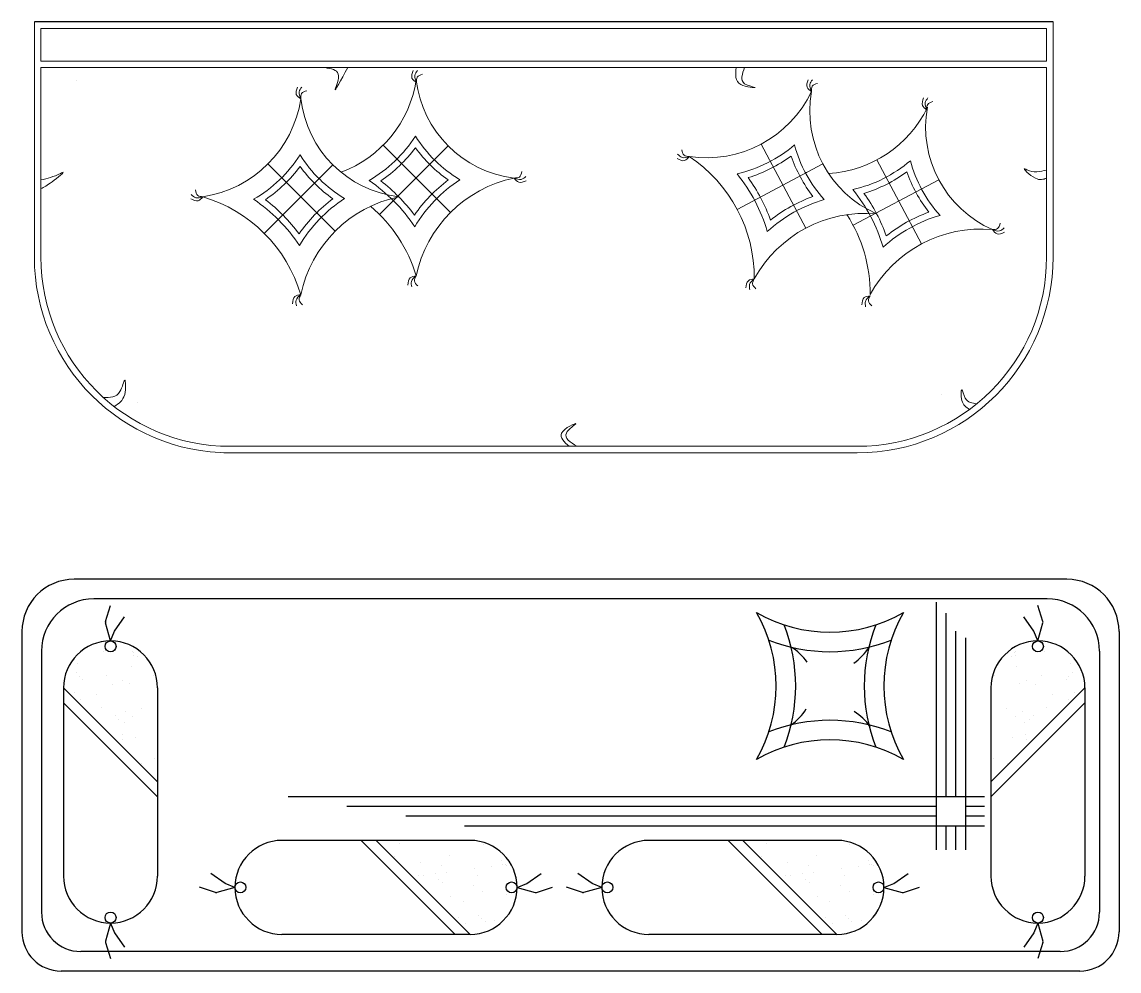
# Model space of a CAD drawing. Header units: metres. Extents: x 3586 to 7307, y 3108 to 6437.
# Drawn here: x 4052.5159 to 4052.7483, y 3258.1049 to 3258.306 of the extents above; entities that cross this region are included whole.
import ezdxf

# ---------------------------------------------------------------- set-up
doc = ezdxf.new("R2010")
doc.units = ezdxf.units.M
doc.layers.add('FURNITURE', color=40, linetype='Continuous')

msp = doc.modelspace()

# ---------------------------------------------------------------- linework, layer by layer
for p, q in [((4052.737230413802, 3258.187939589605), (4052.52693308592, 3258.187939589605)), ((4052.733079808646, 3258.183788984449), (4052.531083691075, 3258.183788984449)), ((4052.533574258639, 3258.178997459684), (4052.534652205925, 3258.182393722208)), ((4052.70951686596, 3258.183110273711), (4052.70951686596, 3258.130613723641)), ((4052.73217203924, 3258.178997459684), (4052.731094091955, 3258.182393722208)), ((4052.535486000008, 3258.17696323889), (4052.537587035603, 3258.179968867796)), ((4052.711592168538, 3258.180785611792), (4052.711592168538, 3258.141872238976)), ((4052.730260297871, 3258.17696323889), (4052.728159262276, 3258.179968867796)), ((4052.534634436047, 3258.174875757652), (4052.533569381339, 3258.178746057454)), ((4052.534641375911, 3258.174875754428), (4052.535486000008, 3258.17696323889)), ((4052.713667471116, 3258.176981618086), (4052.713667471116, 3258.141872238976)), ((4052.731104921969, 3258.174875754428), (4052.730260297871, 3258.17696323889)), ((4052.731111861832, 3258.174875757652), (4052.73217691654, 3258.178746057454)), ((4052.515864805504, 3258.17687130919), (4052.515864805504, 3258.113228696805)), ((4052.715742773694, 3258.175546165276), (4052.715742773694, 3258.130613723641)), ((4052.748298694216, 3258.17687130919), (4052.748298694216, 3258.113228696805)), ((4052.52001541066, 3258.172720704034), (4052.52001541066, 3258.11737930196)), ((4052.533191773367, 3258.17273151951), (4052.533191773367, 3258.17273151951)), ((4052.539360951929, 3258.172698576855), (4052.539360951929, 3258.172698576855)), ((4052.539531986804, 3258.172331350194), (4052.539531986804, 3258.172331350194)), ((4052.726214311076, 3258.172331350194), (4052.726214311076, 3258.172331350194)), ((4052.72638534595, 3258.172698576855), (4052.72638534595, 3258.172698576855)), ((4052.732554524512, 3258.17273151951), (4052.732554524512, 3258.17273151951)), ((4052.744148089061, 3258.172720704034), (4052.744148089061, 3258.11737930196)), ((4052.527710149171, 3258.170022486084), (4052.527710149171, 3258.170022486084)), ((4052.539412974907, 3258.171844312844), (4052.539412974907, 3258.171844312844)), ((4052.54027974899, 3258.171515310964), (4052.54027974899, 3258.171515310964)), ((4052.725466548889, 3258.171515310964), (4052.725466548889, 3258.171515310964)), ((4052.726333322972, 3258.171844312844), (4052.726333322972, 3258.171844312844)), ((4052.738036148708, 3258.170022486084), (4052.738036148708, 3258.170022486084)), ((4052.527331127585, 3258.168096645551), (4052.527331127585, 3258.168096645551)), ((4052.539109587803, 3258.169539858998), (4052.539109587803, 3258.169539858998)), ((4052.543809186509, 3258.167663605795), (4052.543809186509, 3258.167663605795)), ((4052.72193711137, 3258.167663605795), (4052.72193711137, 3258.167663605795)), ((4052.726636710076, 3258.169539858998), (4052.726636710076, 3258.169539858998)), ((4052.738415170294, 3258.168096645551), (4052.738415170294, 3258.168096645551)), ((4052.528078889772, 3258.167280606321), (4052.528078889772, 3258.167280606321)), ((4052.52860997267, 3258.166760400587), (4052.52860997267, 3258.166760400587)), ((4052.533864673419, 3258.167499400284), (4052.533864673419, 3258.167499400284)), ((4052.535054069965, 3258.16563242168), (4052.535054069965, 3258.16563242168)), ((4052.537140622984, 3258.166481509327), (4052.537140622984, 3258.166481509327)), ((4052.53863572604, 3258.165940521563), (4052.53863572604, 3258.165940521563)), ((4052.72711057184, 3258.165940521563), (4052.72711057184, 3258.165940521563)), ((4052.728605674895, 3258.166481509327), (4052.728605674895, 3258.166481509327)), ((4052.730692227914, 3258.16563242168), (4052.730692227914, 3258.16563242168)), ((4052.731881624461, 3258.167499400284), (4052.731881624461, 3258.167499400284)), ((4052.737136325209, 3258.166760400587), (4052.737136325209, 3258.166760400587)), ((4052.737667408108, 3258.167280606321), (4052.737667408108, 3258.167280606321)), ((4052.524670670386, 3258.164914306353), (4052.544593575132, 3258.144991401606)), ((4052.524670670386, 3258.164914306353), (4052.524670670386, 3258.125068496859)), ((4052.526918453299, 3258.164008958905), (4052.526918453299, 3258.164008958905)), ((4052.531608327291, 3258.163428901152), (4052.531608327291, 3258.163428901152)), ((4052.544593575132, 3258.164914306353), (4052.544593575132, 3258.125068496859)), ((4052.721152722747, 3258.164914306353), (4052.721152722747, 3258.125068496859)), ((4052.741075627494, 3258.164914306353), (4052.721152722747, 3258.144991401606)), ((4052.734137970588, 3258.163428901152), (4052.734137970588, 3258.163428901152)), ((4052.738827844581, 3258.164008958905), (4052.738827844581, 3258.164008958905)), ((4052.741075627494, 3258.164914306353), (4052.741075627494, 3258.125068496859)), ((4052.524670670386, 3258.161783723898), (4052.544593575132, 3258.141860819151)), ((4052.528249455254, 3258.162486921574), (4052.528249455254, 3258.162486921574)), ((4052.532760960553, 3258.160773822122), (4052.532760960553, 3258.160773822122)), ((4052.741075627494, 3258.161783723898), (4052.721152722747, 3258.141860819151)), ((4052.732985337326, 3258.160773822122), (4052.732985337326, 3258.160773822122)), ((4052.737496842625, 3258.162486921574), (4052.737496842625, 3258.162486921574)), ((4052.535646243097, 3258.159022289306), (4052.535646243097, 3258.159022289306)), ((4052.537844030167, 3258.159926994384), (4052.537844030167, 3258.159926994384)), ((4052.539335897533, 3258.158911298704), (4052.539335897533, 3258.158911298704)), ((4052.541291610867, 3258.160494930861), (4052.541291610867, 3258.160494930861)), ((4052.724454687012, 3258.160494930861), (4052.724454687012, 3258.160494930861)), ((4052.726410400347, 3258.158911298704), (4052.726410400347, 3258.158911298704)), ((4052.727902267712, 3258.159926994384), (4052.727902267712, 3258.159926994384)), ((4052.730100054782, 3258.159022289306), (4052.730100054782, 3258.159022289306)), ((4052.536394005284, 3258.158206250075), (4052.536394005284, 3258.158206250075)), ((4052.537540643063, 3258.157622540539), (4052.537540643063, 3258.157622540539)), ((4052.728205654816, 3258.157622540539), (4052.728205654816, 3258.157622540539)), ((4052.729352292596, 3258.158206250075), (4052.729352292596, 3258.158206250075)), ((4052.5370667813, 3258.154023203103), (4052.5370667813, 3258.154023203103)), ((4052.537194942008, 3258.15515604806), (4052.537194942008, 3258.15515604806)), ((4052.539923442803, 3258.154354544906), (4052.539923442803, 3258.154354544906)), ((4052.725822855076, 3258.154354544906), (4052.725822855076, 3258.154354544906)), ((4052.728551355871, 3258.15515604806), (4052.728551355871, 3258.15515604806)), ((4052.728679516579, 3258.154023203103), (4052.728679516579, 3258.154023203103)), ((4052.54396135861, 3258.14994793306), (4052.54396135861, 3258.14994793306)), ((4052.72178493927, 3258.14994793306), (4052.72178493927, 3258.14994793306)), ((4052.541143791625, 3258.148906037878), (4052.541143791625, 3258.148906037878)), ((4052.724602506254, 3258.148906037878), (4052.724602506254, 3258.148906037878)), ((4052.719784426745, 3258.141872238976), (4052.572274650005, 3258.141872238976)), ((4052.70951686596, 3258.139796936398), (4052.584726465472, 3258.139796936398)), ((4052.719784426745, 3258.139796936398), (4052.715742773694, 3258.139796936398)), ((4052.70951686596, 3258.137721633821), (4052.597178280938, 3258.137721633821)), ((4052.719784426745, 3258.137721633821), (4052.715742773694, 3258.137721633821)), ((4052.719784426745, 3258.135646331243), (4052.609630096405, 3258.135646331243)), ((4052.711592168538, 3258.135646331243), (4052.711592168538, 3258.130613723641)), ((4052.713667471116, 3258.135646331243), (4052.713667471116, 3258.130613723641)), ((4052.610799251745, 3258.132614671078), (4052.570953442252, 3258.132614671078)), ((4052.60766866929, 3258.112691766331), (4052.587745764543, 3258.132614671078)), ((4052.610799251745, 3258.112691766331), (4052.590876346998, 3258.132614671078)), ((4052.595832878452, 3258.131982454555), (4052.595832878452, 3258.131982454555)), ((4052.613548551187, 3258.131830282455), (4052.613548551187, 3258.131830282455)), ((4052.688537411185, 3258.132614671078), (4052.648691601692, 3258.132614671078)), ((4052.68540682873, 3258.112691766331), (4052.665483923984, 3258.132614671078)), ((4052.688537411185, 3258.112691766331), (4052.668614506439, 3258.132614671078)), ((4052.673571037893, 3258.131982454555), (4052.673571037893, 3258.131982454555)), ((4052.691286710628, 3258.131830282455), (4052.691286710628, 3258.131830282455)), ((4052.59479098327, 3258.129164887571), (4052.59479098327, 3258.129164887571)), ((4052.606379876254, 3258.129312706812), (4052.606379876254, 3258.129312706812)), ((4052.617400256356, 3258.128300844935), (4052.617400256356, 3258.128300844935)), ((4052.67252914271, 3258.129164887571), (4052.67252914271, 3258.129164887571)), ((4052.684118035694, 3258.129312706812), (4052.684118035694, 3258.129312706812)), ((4052.695138415796, 3258.128300844935), (4052.695138415796, 3258.128300844935)), ((4052.600239490298, 3258.127944538749), (4052.600239490298, 3258.127944538749)), ((4052.604796244097, 3258.127356993478), (4052.604796244097, 3258.127356993478)), ((4052.605811939777, 3258.125865126113), (4052.605811939777, 3258.125865126113)), ((4052.611825466955, 3258.126656821985), (4052.611825466955, 3258.126656821985)), ((4052.615424804391, 3258.127130683748), (4052.615424804391, 3258.127130683748)), ((4052.617729258237, 3258.127434070853), (4052.617729258237, 3258.127434070853)), ((4052.618216295587, 3258.127553082749), (4052.618216295587, 3258.127553082749)), ((4052.618583522248, 3258.127382047875), (4052.618583522248, 3258.127382047875)), ((4052.677977649739, 3258.127944538749), (4052.677977649739, 3258.127944538749)), ((4052.682534403537, 3258.127356993478), (4052.682534403537, 3258.127356993478)), ((4052.683550099217, 3258.125865126113), (4052.683550099217, 3258.125865126113)), ((4052.689563626396, 3258.126656821985), (4052.689563626396, 3258.126656821985)), ((4052.693162963831, 3258.127130683748), (4052.693162963831, 3258.127130683748)), ((4052.695467417677, 3258.127434070853), (4052.695467417677, 3258.127434070853)), ((4052.695954455027, 3258.127553082749), (4052.695954455027, 3258.127553082749)), ((4052.696321681688, 3258.127382047875), (4052.696321681688, 3258.127382047875)), ((4052.558904509714, 3258.123507095953), (4052.555898880808, 3258.125608131549)), ((4052.560991994176, 3258.122662471856), (4052.558904509714, 3258.123507095953)), ((4052.599908148496, 3258.125087877246), (4052.599908148496, 3258.125087877246)), ((4052.601040993453, 3258.125216037954), (4052.601040993453, 3258.125216037954)), ((4052.603507485931, 3258.125561739008), (4052.603507485931, 3258.125561739008)), ((4052.604091195467, 3258.124415101229), (4052.604091195467, 3258.124415101229)), ((4052.604907234698, 3258.123667339043), (4052.604907234698, 3258.123667339043)), ((4052.612366454719, 3258.12516171893), (4052.612366454719, 3258.12516171893)), ((4052.620760699821, 3258.122662471856), (4052.622848184282, 3258.123507095953)), ((4052.622848184282, 3258.123507095953), (4052.625853813188, 3258.125608131549)), ((4052.636642669155, 3258.123507095953), (4052.633637040249, 3258.125608131549)), ((4052.638730153616, 3258.122662471856), (4052.636642669155, 3258.123507095953)), ((4052.677646307936, 3258.125087877246), (4052.677646307936, 3258.125087877246)), ((4052.678779152893, 3258.125216037954), (4052.678779152893, 3258.125216037954)), ((4052.681245645372, 3258.125561739008), (4052.681245645372, 3258.125561739008)), ((4052.681829354908, 3258.124415101229), (4052.681829354908, 3258.124415101229)), ((4052.682645394138, 3258.123667339043), (4052.682645394138, 3258.123667339043)), ((4052.69010461416, 3258.12516171893), (4052.69010461416, 3258.12516171893)), ((4052.698498859261, 3258.122662471856), (4052.700586343723, 3258.123507095953)), ((4052.700586343723, 3258.123507095953), (4052.703591972629, 3258.125608131549)), ((4052.556870288921, 3258.121595354585), (4052.553474026396, 3258.12267330187)), ((4052.560991990953, 3258.122655531992), (4052.55712169115, 3258.121590477284)), ((4052.611517367072, 3258.123075165911), (4052.611517367072, 3258.123075165911)), ((4052.613384345677, 3258.121885769364), (4052.613384345677, 3258.121885769364)), ((4052.618616464902, 3258.121212869313), (4052.618616464902, 3258.121212869313)), ((4052.620760703044, 3258.122655531992), (4052.624631002846, 3258.121590477284)), ((4052.624882405076, 3258.121595354585), (4052.628278667601, 3258.12267330187)), ((4052.634608448361, 3258.121595354585), (4052.631212185836, 3258.12267330187)), ((4052.638730150393, 3258.122655531992), (4052.634859850591, 3258.121590477284)), ((4052.689255526513, 3258.123075165911), (4052.689255526513, 3258.123075165911)), ((4052.691122505117, 3258.121885769364), (4052.691122505117, 3258.121885769364)), ((4052.696354624343, 3258.121212869313), (4052.696354624343, 3258.121212869313)), ((4052.698498862484, 3258.122655531992), (4052.702369162287, 3258.121590477284)), ((4052.702620564516, 3258.121595354585), (4052.706016827041, 3258.12267330187)), ((4052.606658767515, 3258.120782056499), (4052.606658767515, 3258.120782056499)), ((4052.609313846544, 3258.119629423236), (4052.609313846544, 3258.119629423236)), ((4052.684396926955, 3258.120782056499), (4052.684396926955, 3258.120782056499)), ((4052.687052005984, 3258.119629423236), (4052.687052005984, 3258.119629423236)), ((4052.61264534598, 3258.116631068616), (4052.61264534598, 3258.116631068616)), ((4052.69038350542, 3258.116631068616), (4052.69038350542, 3258.116631068616)), ((4052.534634436047, 3258.11510704556), (4052.533569381339, 3258.111236745758)), ((4052.534641375911, 3258.115107048784), (4052.535486000008, 3258.113019564322)), ((4052.608371866966, 3258.1162705512), (4052.608371866966, 3258.1162705512)), ((4052.609893904298, 3258.114939549244), (4052.609893904298, 3258.114939549244)), ((4052.613165551713, 3258.116099985717), (4052.613165551713, 3258.116099985717)), ((4052.613981590944, 3258.115352223531), (4052.613981590944, 3258.115352223531)), ((4052.615907431476, 3258.115731245116), (4052.615907431476, 3258.115731245116)), ((4052.686110026406, 3258.1162705512), (4052.686110026406, 3258.1162705512)), ((4052.687632063738, 3258.114939549244), (4052.687632063738, 3258.114939549244)), ((4052.690903711154, 3258.116099985717), (4052.690903711154, 3258.116099985717)), ((4052.691719750384, 3258.115352223531), (4052.691719750384, 3258.115352223531)), ((4052.693645590917, 3258.115731245116), (4052.693645590917, 3258.115731245116)), ((4052.731104921969, 3258.115107048784), (4052.730260297871, 3258.113019564322)), ((4052.731111861832, 3258.11510704556), (4052.73217691654, 3258.111236745758)), ((4052.535486000008, 3258.113019564322), (4052.537587035603, 3258.110013935416)), ((4052.610799251745, 3258.112691766331), (4052.570953442252, 3258.112691766331)), ((4052.688537411185, 3258.112691766331), (4052.648691601692, 3258.112691766331)), ((4052.730260297871, 3258.113019564322), (4052.728159262276, 3258.110013935416)), ((4052.533574258639, 3258.110985343528), (4052.534652205925, 3258.107589081003)), ((4052.73217203924, 3258.110985343528), (4052.731094091955, 3258.107589081003)), ((4052.73584687875, 3258.109078091649), (4052.528316620972, 3258.109078091649)), ((4052.739997483905, 3258.104927486494), (4052.524166015816, 3258.104927486494))]:
    msp.add_line(p, q)
for centre in [(4052.534633600715, 3258.173713610994), (4052.731112697164, 3258.173713610994), (4052.56215413761, 3258.12265469666), (4052.619598556386, 3258.12265469666), (4052.639892297051, 3258.12265469666), (4052.697336715827, 3258.12265469666), (4052.534633600715, 3258.116269192218), (4052.731112697164, 3258.116269192218)]:
    msp.add_circle(centre, 0.001162169443559297)
for centre, radius, start, end in [((4052.52693308592, 3258.17687130919), 0.01106828041485107, 90, 180), ((4052.737230413802, 3258.17687130919), 0.01106828041485107, 0, 90), ((4052.531083691075, 3258.172720704034), 0.01106828041485107, 90, 180), ((4052.733079808646, 3258.172720704034), 0.01106828041485107, 0, 90), ((4052.644383568864, 3258.165332439173), 0.03125924507787895, 330.1371656431662, 29.86283435683384), ((4052.687056978119, 3258.208005848429), 0.03125924507788591, 240.1371656431662, 299.8628343568338), ((4052.729730387375, 3258.165332439173), 0.03125924507788141, 150.1371656431662, 209.8628343568338), ((4052.533996244793, 3258.178863524563), 0.0004427312165940179, 162.3909669698467, 195.3861913602323), ((4052.644383568864, 3258.165332439173), 0.03540985023344811, 338.5230159099793, 21.47698409002068), ((4052.729730387375, 3258.165332439173), 0.03540985023345056, 158.5230159099793, 201.4769840900207), ((4052.731750053086, 3258.178863524563), 0.0004427312165940179, 344.6138086397676, 17.60903303015327), ((4052.534632122759, 3258.164914306353), 0.009961452373365652, 0, 180), ((4052.687056978119, 3258.208005848429), 0.03540985023345507, 248.5230159099793, 291.4769840900206), ((4052.73111417512, 3258.164914306353), 0.009961452373365652, 0, 180), ((4052.673284586981, 3258.164273273524), 0.0108184442045976, 34.29683586403166, 59.20854802159167), ((4052.68599781247, 3258.179104830312), 0.0108184442045976, 304.2968358640317, 329.2085480215916), ((4052.672726726147, 3258.166035603731), 0.0108184442045976, 304.2968358640317, 329.2085480215916), ((4052.686636789399, 3258.150606707282), 0.0108184442045976, 34.29683586403166, 59.20854802159167), ((4052.687056978119, 3258.122659029917), 0.03540985023344956, 68.52301590997939, 111.4769840900207), ((4052.687056978119, 3258.122659029917), 0.03125924507788042, 60.13716564316616, 119.8628343568338), ((4052.570953442252, 3258.122653218704), 0.009961452373365652, 90, 270), ((4052.610799251745, 3258.122653218704), 0.009961452373365652, 270, 90), ((4052.648691601692, 3258.122653218704), 0.009961452373365652, 90, 270), ((4052.688537411185, 3258.122653218704), 0.009961452373365652, 270, 90), ((4052.534632122759, 3258.125068496859), 0.009961452373365652, 180, 0), ((4052.73111417512, 3258.125068496859), 0.009961452373365652, 180, 0), ((4052.557004224041, 3258.122017340738), 0.0004427312165940179, 252.3909669698468, 285.3861913602323), ((4052.624748469956, 3258.122017340738), 0.0004427312165940179, 254.6138086397677, 287.6090330301532), ((4052.634742383481, 3258.122017340738), 0.0004427312165940179, 252.3909669698468, 285.3861913602323), ((4052.702486629396, 3258.122017340738), 0.0004427312165940179, 254.6138086397677, 287.6090330301532), ((4052.528316620972, 3258.11737930196), 0.008301210311138306, 180, 270), ((4052.73584687875, 3258.11737930196), 0.008301210311138306, 270, 0), ((4052.524166015816, 3258.113228696805), 0.008301210311138306, 180, 270), ((4052.739997483905, 3258.113228696805), 0.008301210311138306, 270, 0), ((4052.533996244793, 3258.111119278648), 0.0004427312165940179, 164.6138086397677, 197.6090330301533), ((4052.731750053086, 3258.111119278648), 0.0004427312165940179, 342.3909669698467, 15.38619136023235)]:
    msp.add_arc(centre, radius, start, end)
at = {"layer": 'FURNITURE', "lineweight": 0}
for p, q in [((4052.518495210355, 3258.306049428149), (4052.518495210355, 3258.256242166282)), ((4052.518495210355, 3258.306049428149), (4052.518495210355, 3258.256242166282)), ((4052.734326678445, 3258.306049428149), (4052.734326678445, 3258.256242166282)), ((4052.519878745407, 3258.304665893098), (4052.732943143393, 3258.304665893098)), ((4052.519878745407, 3258.297748217838), (4052.519878745407, 3258.304665893098)), ((4052.732943143393, 3258.304665893098), (4052.732943143393, 3258.297748217838)), ((4052.519878745407, 3258.297748217838), (4052.732943143393, 3258.297748217838)), ((4052.519878745407, 3258.296364682787), (4052.519878745407, 3258.256242166282)), ((4052.519878745407, 3258.296364682787), (4052.732943143393, 3258.296364682787)), ((4052.732943143393, 3258.296364682787), (4052.732943143393, 3258.256242166282)), ((4052.558617726859, 3258.214736114727), (4052.692820626889, 3258.214736114727)), ((4052.560001261911, 3258.216119649779), (4052.692820626889, 3258.216119649779))]:
    msp.add_line(p, q, dxfattribs=at)
at = {"layer": 'FURNITURE'}
msp.add_line((4052.734326678445, 3258.306049428149), (4052.518495210355, 3258.306049428149), dxfattribs=at)
at = {"layer": 'FURNITURE', "color": 32, "lineweight": 0}
for p, q in [((4052.591645669721, 3258.265230294875), (4052.606176065051, 3258.279760690205)), ((4052.59241550033, 3258.279950463714), (4052.606672140459, 3258.265693823585)), ((4052.672460944649, 3258.280156304286), (4052.681928560446, 3258.262355522656)), ((4052.567206538818, 3258.261252025921), (4052.581736934148, 3258.275782421251)), ((4052.567976369427, 3258.27597219476), (4052.582233009556, 3258.261715554631)), ((4052.667422672878, 3258.266303801719), (4052.685565264115, 3258.275953214142)), ((4052.696995740465, 3258.276818410123), (4052.706463356262, 3258.259017628493)), ((4052.691957468694, 3258.262965907556), (4052.710100059931, 3258.272615319979))]:
    msp.add_line(p, q, dxfattribs=at)
at = {"layer": 'FURNITURE', "color": 253, "lineweight": 0, "const_width": 6.91767525928192e-06}
for points in [[(4052.5249806839, 3258.295506158383, 1), (4052.525015272276, 3258.295506158383, 1)], [(4052.521453392955, 3258.29433223232, 1), (4052.521487981331, 3258.29433223232, 1)], [(4052.52302107495, 3258.293549617039, 1), (4052.523055663326, 3258.293549617039, 1)], [(4052.527332206893, 3258.293549617039, 1), (4052.527366795269, 3258.293549617039, 1)], [(4052.528507961934, 3258.295114847601, 1), (4052.528542550311, 3258.295114847601, 1)], [(4052.534778702826, 3258.294723543102, 1), (4052.534813291202, 3258.294723543102, 1)], [(4052.524196842902, 3258.29198439276, 1), (4052.524231431278, 3258.29198439276, 1)], [(4052.531251411881, 3258.29237569726, 1), (4052.531286000258, 3258.29237569726, 1)], [(4052.521845319909, 3258.290419162199, 1), (4052.521879908285, 3258.290419162199, 1)], [(4052.522629160906, 3258.289636546918, 1), (4052.522663749283, 3258.289636546918, 1)], [(4052.524588756946, 3258.288462627138, 1), (4052.524623345322, 3258.288462627138, 1)], [(4052.521061478911, 3258.287288707358, 1), (4052.521096067288, 3258.287288707358, 1)], [(4052.522237233953, 3258.285332166015, 1), (4052.522271822329, 3258.285332166015, 1)], [(4052.521453392955, 3258.282201711174, 1), (4052.521487981331, 3258.282201711174, 1)], [(4052.536346384822, 3258.230940469964, 1), (4052.536380973198, 3258.230940469964, 1)], [(4052.539089821858, 3258.232114389744, 1), (4052.539124410235, 3258.232114389744, 1)], [(4052.540657503854, 3258.230549159183, 1), (4052.54069209223, 3258.230549159183, 1)], [(4052.541049430808, 3258.232505694244, 1), (4052.541084019184, 3258.232505694244, 1)], [(4052.531251411881, 3258.230157854684, 1), (4052.531286000258, 3258.230157854684, 1)], [(4052.533994861828, 3258.228592624122, 1), (4052.534029450205, 3258.228592624122, 1)], [(4052.539481748812, 3258.228592624122, 1), (4052.539516337189, 3258.228592624122, 1)], [(4052.713102587901, 3258.230157854684, 1), (4052.713137176277, 3258.230157854684, 1)], [(4052.716237951891, 3258.229375239403, 1), (4052.716272540268, 3258.229375239403, 1)], [(4052.710751064908, 3258.227027393561, 1), (4052.710785653284, 3258.227027393561, 1)], [(4052.718197560841, 3258.227027393561, 1), (4052.718232149217, 3258.227027393561, 1)], [(4052.54026558981, 3258.225462169281, 1), (4052.540300178186, 3258.225462169281, 1)], [(4052.711142991861, 3258.223896938719, 1), (4052.711177580238, 3258.223896938719, 1)], [(4052.713102587901, 3258.225462169281, 1), (4052.713137176277, 3258.225462169281, 1)], [(4052.540657503854, 3258.22272301894, 1), (4052.54069209223, 3258.22272301894, 1)], [(4052.543400953801, 3258.22272301894, 1), (4052.543435542177, 3258.22272301894, 1)], [(4052.545752476794, 3258.220766483878, 1), (4052.54578706517, 3258.220766483878, 1)], [(4052.552807045774, 3258.218809942536, 1), (4052.552841634149, 3258.218809942536, 1)]]:
    msp.add_lwpolyline(points, format="xyb", close=True, dxfattribs=at)
at = {"layer": 'FURNITURE', "color": 253, "const_width": 6.91767525928192e-06}
for points in [[(4052.720940997878, 3258.295506158383, 1), (4052.720975586254, 3258.295506158383, 1)], [(4052.729171334809, 3258.295506158383, 1), (4052.729205923185, 3258.295506158383, 1)], [(4052.72525212982, 3258.295114847601, 1), (4052.725286718196, 3258.295114847601, 1)], [(4052.726035970818, 3258.29433223232, 1), (4052.726070559194, 3258.29433223232, 1)], [(4052.73034710276, 3258.293940927821, 1), (4052.730381691137, 3258.293940927821, 1)], [(4052.723684447825, 3258.292767008041, 1), (4052.723719036201, 3258.292767008041, 1)], [(4052.72721173877, 3258.29237569726, 1), (4052.727246327146, 3258.29237569726, 1)], [(4052.731914784756, 3258.290810466698, 1), (4052.731949373132, 3258.290810466698, 1)], [(4052.729563261762, 3258.289245242418, 1), (4052.729597850139, 3258.289245242418, 1)], [(4052.731522857802, 3258.288462627138, 1), (4052.731557446178, 3258.288462627138, 1)], [(4052.730739016804, 3258.283375630954, 1), (4052.73077360518, 3258.283375630954, 1)], [(4052.72721173877, 3258.274375564648, 1), (4052.727246327146, 3258.274375564648, 1)], [(4052.727995579767, 3258.272419029588, 1), (4052.728030168144, 3258.272419029588, 1)], [(4052.731130943758, 3258.270853805308, 1), (4052.731165532135, 3258.270853805308, 1)]]:
    msp.add_lwpolyline(points, format="xyb", close=True, dxfattribs=at)
at = {"layer": 'FURNITURE', "color": 32, "lineweight": 0}
for centre, radius, start, end in [((4052.574886963504, 3258.29747900054), 0.02478909450793462, 290.2349019830984, 351.2975182043604), ((4052.622963061072, 3258.296547686226), 0.02374039744410679, 186.8204377212403, 263.1795622787597), ((4052.660820512496, 3258.302042362538), 0.02478909450793462, 261.7094379217473, 334.3044743358451), ((4052.706525437599, 3258.287101200433), 0.02374039744410679, 169.8273938514149, 246.1865184054456), ((4052.550447832601, 3258.293500731586), 0.02478909450793462, 278.7024817956396, 351.2975182043604), ((4052.598523930169, 3258.292569417272), 0.02374039744410679, 186.8204377212403, 263.1795622787597), ((4052.685355308312, 3258.298704468375), 0.02478909450793462, 273.2418581128158, 334.3044743358451), ((4052.731060233415, 3258.28376330627), 0.02374039744410679, 169.8273938514149, 246.1865184054456), ((4052.574886963504, 3258.29747900054), 0.02893969966350377, 300.0850911320255, 327.3414681038186), ((4052.622963061072, 3258.296547686226), 0.02789100259967595, 211.7712968041963, 239.094500135125), ((4052.574886963504, 3258.29747900054), 0.03032323471536016, 304.0726089975909, 323.4092045699966), ((4052.622963061072, 3258.296547686226), 0.02927453765153233, 215.8479773449173, 234.9911596602931), ((4052.660820512496, 3258.302042362538), 0.02893969966350377, 283.0920472631481, 310.3484242382473), ((4052.706525437599, 3258.287101200433), 0.02789100259967595, 194.7782529325915, 222.1014562668691), ((4052.550447832601, 3258.293500731586), 0.02893969966350377, 300.0850911320255, 327.3414681038186), ((4052.598523930169, 3258.292569417272), 0.02789100259967595, 211.7712968041963, 239.094500135125), ((4052.640235807213, 3258.251844054716), 0.03079301784656267, 359.5462300642779, 56.46768220288921), ((4052.660820512496, 3258.302042362538), 0.03032323471536016, 287.0795651286118, 306.4161607053102), ((4052.706525437599, 3258.287101200433), 0.02927453765153233, 198.8549334776541, 217.9981157914872), ((4052.550447832601, 3258.293500731586), 0.03032323471536016, 304.0726089975909, 323.4092045699966), ((4052.598523930169, 3258.292569417272), 0.02927453765153233, 215.8479773449173, 234.9911596602931), ((4052.685355308312, 3258.298704468375), 0.02893969966350377, 283.0920472631481, 310.3484242382473), ((4052.731060233415, 3258.28376330627), 0.02789100259967595, 194.7782529325915, 222.1014562668691), ((4052.574886963504, 3258.29747900054), 0.02478909450793462, 278.7024817956396, 279.5170091096833), ((4052.569871717989, 3258.243456343142), 0.03079301784656267, 73.02438056174098, 73.46072607188269), ((4052.569871717989, 3258.243456343142), 0.03494362300213182, 33.31625854499408, 56.03544604991805), ((4052.569871717989, 3258.243456343142), 0.0363271580539882, 36.62808021848082, 52.72023888080552), ((4052.625613936512, 3258.246752027533), 0.03232188508068991, 126.9866040267946, 145.348339534802), ((4052.625613936512, 3258.246752027533), 0.03093835002883352, 123.2789373201967, 149.0798614948194), ((4052.625613936512, 3258.246752027533), 0.02678774487326437, 101.7830733835252, 168.2169266164748), ((4052.640235807213, 3258.251844054716), 0.03494362300213182, 16.3232146776476, 39.04240218011961), ((4052.640235807213, 3258.251844054716), 0.0363271580539882, 19.63503634689039, 35.72719501420169), ((4052.685355308312, 3258.298704468375), 0.02478909450793462, 261.7094379217473, 262.523965238872), ((4052.664770603029, 3258.248506160553), 0.03079301784656267, 56.03133669283501, 56.46768220288921), ((4052.685355308312, 3258.298704468375), 0.03032323471536016, 287.0795651286118, 306.4161607053102), ((4052.731060233415, 3258.28376330627), 0.02927453765153233, 198.8549334776541, 217.9981157914872), ((4052.664770603029, 3258.248506160553), 0.03494362300213182, 16.3232146776476, 39.04240218011961), ((4052.545432587086, 3258.239478074189), 0.03079301784656267, 16.5392739281173, 73.46072607188269), ((4052.545432587086, 3258.239478074189), 0.03494362300213182, 33.31625854499408, 56.03544604991805), ((4052.545432587086, 3258.239478074189), 0.0363271580539882, 36.62808021848082, 52.72023888080552), ((4052.601174805608, 3258.242773758579), 0.03232188508068991, 126.9866040267946, 145.348339534802), ((4052.601174805608, 3258.242773758579), 0.03093835002883352, 123.2789373201967, 149.0798614948194), ((4052.601174805608, 3258.242773758579), 0.02678774487326437, 101.7830733835252, 168.2169266164748), ((4052.694507516351, 3258.238704874806), 0.03093835002883352, 106.2858934540857, 132.0868176213085), ((4052.694507516351, 3258.238704874806), 0.03232188508068991, 109.9935601576087, 128.3552956693901), ((4052.664770603029, 3258.248506160553), 0.0363271580539882, 19.63503634689039, 35.72719501420169), ((4052.569871717989, 3258.243456343142), 0.03079301784656267, 16.5392739281173, 49.84776501502169), ((4052.694507516351, 3258.238704874806), 0.02678774487326437, 84.7900295093848, 151.2238827447474), ((4052.719042312167, 3258.235366980643), 0.03232188508068991, 109.9935601576087, 128.3552956693901), ((4052.664770603029, 3258.248506160553), 0.03079301784656267, 359.5462300642779, 32.85472113827711), ((4052.719042312167, 3258.235366980643), 0.03093835002883352, 106.2858934540857, 132.0868176213085), ((4052.719042312167, 3258.235366980643), 0.02678774487326437, 84.7900295093848, 151.2238827447474)]:
    msp.add_arc(centre, radius, start, end, dxfattribs=at)
at = {"layer": 'FURNITURE', "lineweight": 0}
for centre, radius, start, end in [((4052.560001261911, 3258.256242166282), 0.04150605155569152, 180, 270), ((4052.560001261911, 3258.256242166282), 0.04012251650383514, 180, 270), ((4052.692820626889, 3258.256242166282), 0.04012251650383514, 270, 0), ((4052.692820626889, 3258.256242166282), 0.04150605155569152, 270, 0)]:
    msp.add_arc(centre, radius, start, end, dxfattribs=at)
at = {"layer": 'FURNITURE', "color": 253, "lineweight": 0}
for points in [[(4052.580085767288, 3258.296364682787), (4052.582872669241, 3258.295011720552), (4052.582245271659, 3258.291807460493), (4052.584884682129, 3258.296364682787)], [(4052.667177325494, 3258.296364682787), (4052.66817709333, 3258.29276666468), (4052.671176421195, 3258.292167669429), (4052.668976924649, 3258.292966325655), (4052.668976924649, 3258.296364682787)], [(4052.732943143393, 3258.274649662494), (4052.728766301319, 3258.274724326325), (4052.72836639175, 3258.274923987301), (4052.730565900474, 3258.272927334412), (4052.732943143393, 3258.272927334412)], [(4052.519878745407, 3258.272564693849), (4052.524055587481, 3258.273962351488), (4052.52445549705, 3258.274162012463), (4052.522255988326, 3258.272165359575), (4052.519878745407, 3258.27074026308)], [(4052.535437265296, 3258.224571152003), (4052.537628252483, 3258.22711156632), (4052.537628252483, 3258.230106548734), (4052.536628484647, 3258.227710567732), (4052.533141054752, 3258.226437039174)], [(4052.716619219989, 3258.223949189613), (4052.714975979599, 3258.22585450035), (4052.714975979599, 3258.228100737161), (4052.715725805476, 3258.226303751409), (4052.718114452397, 3258.225146850762)], [(4052.631807479439, 3258.216119649779), (4052.630207841158, 3258.21892437081), (4052.633207169023, 3258.2209210237), (4052.631207621173, 3258.21892437081), (4052.633407129897, 3258.216119649779)]]:
    msp.add_spline(points, degree=3, dxfattribs=at)
at = {"layer": 'FURNITURE', "color": 32, "lineweight": 0}
for points in [[(4052.599457093295, 3258.293219631288), (4052.598500723605, 3258.294134667021), (4052.598738948371, 3258.295731817897)], [(4052.599457093295, 3258.293219631288), (4052.599079257095, 3258.294712354064), (4052.599657790585, 3258.295731817897)], [(4052.599457093295, 3258.293219631288), (4052.599601857495, 3258.294333622951), (4052.600712773608, 3258.294950227133)], [(4052.683158235357, 3258.291294090867), (4052.682201865666, 3258.2922091266), (4052.682440090433, 3258.293806277476)], [(4052.683158235357, 3258.291294090867), (4052.682780399156, 3258.292786813643), (4052.683358932647, 3258.293806277476)], [(4052.574951538542, 3258.289750051423), (4052.573995168852, 3258.290665087156), (4052.574233393618, 3258.292262238032)], [(4052.574951538542, 3258.289750051423), (4052.574573702342, 3258.291242774199), (4052.575152235831, 3258.292262238032)], [(4052.574951538542, 3258.289750051423), (4052.575096302742, 3258.290864043086), (4052.576207218855, 3258.291480647268)], [(4052.683158235357, 3258.291294090867), (4052.683302999557, 3258.292408082531), (4052.68441391567, 3258.293024686712)], [(4052.707607887739, 3258.287450304114), (4052.706651518048, 3258.288365339847), (4052.706889742815, 3258.289962490723)], [(4052.707607887739, 3258.287450304114), (4052.707230051538, 3258.288943026891), (4052.707808585028, 3258.289962490723)], [(4052.707607887739, 3258.287450304114), (4052.707752651939, 3258.288564295778), (4052.708863568052, 3258.289180899959)], [(4052.657246093597, 3258.277512325114), (4052.656221566879, 3258.2766743046), (4052.654665229481, 3258.277104950467)], [(4052.657246093597, 3258.277512325114), (4052.655718506219, 3258.277318783686), (4052.654776946264, 3258.278016975891)], [(4052.657246093597, 3258.277512325114), (4052.656157967569, 3258.277791459215), (4052.655681007859, 3258.278969102948)], [(4052.620143695223, 3258.272975294599), (4052.6212475676, 3258.273183620965), (4052.621799536085, 3258.274328027414)], [(4052.620143695223, 3258.272975294599), (4052.621655607099, 3258.272683568766), (4052.622640264258, 3258.273319538721)], [(4052.620143695223, 3258.272975294599), (4052.621112001619, 3258.272072899951), (4052.622692887566, 3258.272402204649)], [(4052.554198512764, 3258.268997025645), (4052.553110386736, 3258.269276159747), (4052.552633427026, 3258.27045380348)], [(4052.554198512764, 3258.268997025645), (4052.553173986046, 3258.268159005132), (4052.551617648648, 3258.268589650999)], [(4052.554198512764, 3258.268997025645), (4052.552670925386, 3258.268803484217), (4052.551729365431, 3258.269501676422)], [(4052.721474796926, 3258.262044054944), (4052.722578669303, 3258.26225238131), (4052.723130637788, 3258.263396787759)], [(4052.721474796926, 3258.262044054944), (4052.722986708802, 3258.261752329111), (4052.723971365961, 3258.262388299067)], [(4052.721474796926, 3258.262044054944), (4052.722443103322, 3258.261141660296), (4052.724023989269, 3258.261470964994)], [(4052.599390669445, 3258.252222268821), (4052.598124615215, 3258.251836211748), (4052.597617755115, 3258.25030300113)], [(4052.599390669445, 3258.252222268821), (4052.598380855562, 3258.251059832844), (4052.598438069012, 3258.249889049291)], [(4052.599390669445, 3258.252222268821), (4052.599018040927, 3258.251162513148), (4052.599732043267, 3258.250111544078)], [(4052.67102785935, 3258.251600183354), (4052.66976180512, 3258.251214126281), (4052.66925494502, 3258.249680915663)], [(4052.67102785935, 3258.251600183354), (4052.670018045467, 3258.250437747377), (4052.670075258917, 3258.249266963824)], [(4052.67102785935, 3258.251600183354), (4052.670655230832, 3258.250540427681), (4052.671369233171, 3258.249489458611)], [(4052.574951538542, 3258.248243999868), (4052.573685484312, 3258.247857942795), (4052.573178624212, 3258.246324732177)], [(4052.574951538542, 3258.248243999868), (4052.573941724658, 3258.24708156389), (4052.573998938108, 3258.245910780338)], [(4052.574951538542, 3258.248243999868), (4052.574578910023, 3258.247184244195), (4052.575292912363, 3258.246133275125)], [(4052.695561689458, 3258.248018417829), (4052.694295635227, 3258.247632360756), (4052.693788775128, 3258.246099150138)], [(4052.695561689458, 3258.248018417829), (4052.694551875574, 3258.246855981851), (4052.694609089024, 3258.245685198299)], [(4052.695561689458, 3258.248018417828), (4052.695189060939, 3258.246958662156), (4052.695903063279, 3258.245907693085)]]:
    msp.add_spline(points, degree=3, dxfattribs=at)

doc.saveas('drawing.dxf')
